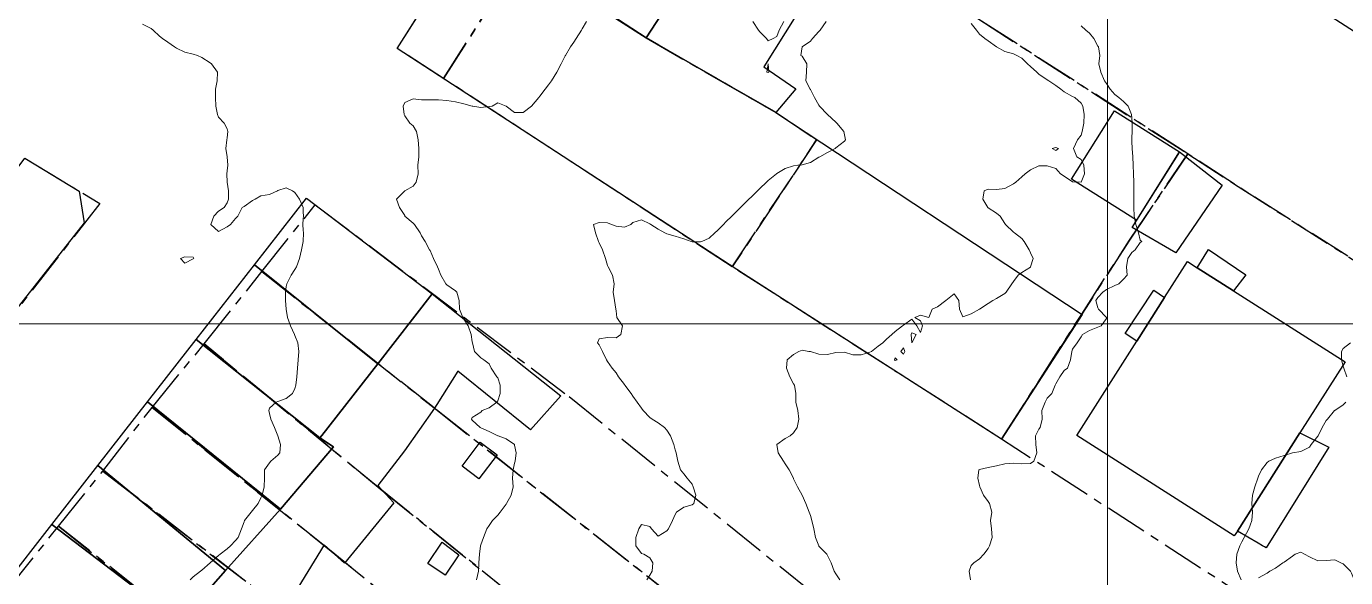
# Model space of a CAD drawing. Header units: centimetres. Extents: x 0 to 642158, y -847 to 649707.
# Drawn here: x 616302.9 to 616380.9, y 621172.4 to 621205 of the extents above; entities that cross this region are included whole.
import ezdxf

# ---------------------------------------------------------------- set-up
doc = ezdxf.new("R2010")
doc.units = ezdxf.units.CM
doc.header["$MEASUREMENT"] = 0
doc.linetypes.add('CENTERX2', pattern=[4, 2.5, -0.5, 0.5, -0.5])
doc.layers.add('MEV_grille', color=254, linetype='Continuous', lineweight=9)
doc.layers.add('WAL_topographie 0.5', color=253, linetype='Continuous', lineweight=20)
doc.layers.add('SPW_batiments', color=7, linetype='Continuous')
doc.layers.add('SPW_parcellaire cadastral', color=7, linetype='CENTERX2', lineweight=25, true_color=0xff0542)

# ---------------------------------------------------------------- blocks, each defined once
blk = doc.blocks.new('*U114')
at = {"layer": 'MEV_grille', "transparency": 33554687}
blk.add_lwpolyline([(-1338.461, 0), (1338.461, 0)], dxfattribs=at)
blk = doc.blocks.new('*U115')
at = {"layer": 'MEV_grille', "color": 0, "linetype": 'ByBlock', "lineweight": -2, "transparency": 16777216}
blk.add_blockref('*U114', (0, -1200), dxfattribs=at)
blk = doc.blocks.new('*U112')
at = {"layer": 'MEV_grille', "transparency": 33554687}
blk.add_lwpolyline([(0, 1825.476), (0, -1825.476)], dxfattribs=at)
blk = doc.blocks.new('*U113')
at = {"layer": 'MEV_grille', "color": 0, "linetype": 'ByBlock', "lineweight": -2, "transparency": 16777216}
blk.add_blockref('*U112', (1000, 0), dxfattribs=at)

msp = doc.modelspace()

# ---------------------------------------------------------------- linework, layer by layer
at = {"layer": 'SPW_batiments'}
for points in [[(616350.806, 621209.464), (616346.49, 621202.563), (616348.39, 621201.281), (616347.208, 621199.863), (616339.54, 621204.279), (616343.206, 621209.93), (616336.236, 621214.275), (616338.255, 621217.412), (616350.806, 621209.464)], [(616336.236, 621214.275), (616343.206, 621209.93), (616339.54, 621204.279), (616332.521, 621208.789), (616333.489, 621210.329), (616332.956, 621210.712), (616333.378, 621211.445), (616335.192, 621214.17), (616335.589, 621214.679), (616336.236, 621214.275)], [(616331.515, 621209.525), (616332.521, 621208.789), (616339.54, 621204.279), (616347.208, 621199.863), (616365.309, 621187.933), (616360.543, 621180.565), (616345.292, 621190.33), (616324.807, 621203.661), (616329.556, 621211.128), (616331.515, 621209.525)], [(616367.224, 621199.968), (616371.079, 621197.54), (616368.535, 621193.499), (616364.679, 621195.927), (616367.224, 621199.968)], [(616371.079, 621197.54), (616373.598, 621195.578), (616370.845, 621191.579), (616368.262, 621193.067), (616371.079, 621197.54)], [(616306.008, 621195.226), (616306.292, 621193.359), (616301.161, 621186.827), (616296.956, 621189.37), (616302.793, 621197.177), (616306.008, 621195.226)], [(616326.884, 621189.145), (616323.659, 621185.01), (616316.368, 621190.87), (616319.441, 621194.81), (616326.884, 621189.145)], [(616374.991, 621190.284), (616374.26, 621189.336), (616372.122, 621190.696), (616372.791, 621191.767), (616374.991, 621190.284)], [(616372.122, 621190.696), (616374.26, 621189.336), (616380.859, 621185.135), (616378.189, 621180.935), (616374.491, 621175.118), (616374.31, 621174.834), (616364.993, 621180.783), (616368.539, 621186.351), (616370.186, 621188.937), (616371.541, 621191.066), (616372.122, 621190.696)], [(616323.659, 621185.01), (616320.347, 621180.784), (616320.232, 621180.639), (616312.925, 621186.459), (616316.368, 621190.87), (616323.659, 621185.01)], [(616313.794, 621171.81), (616314.653, 621172.793), (616317.906, 621176.422), (616321.043, 621180.111), (616320.232, 621180.639), (616320.347, 621180.784), (616323.659, 621185.01), (616326.884, 621189.145), (616334.493, 621183.112)], [(616370.186, 621188.937), (616368.539, 621186.351), (616367.859, 621186.816), (616369.558, 621189.366), (616370.186, 621188.937)], [(616320.232, 621180.639), (616321.043, 621180.111), (616317.906, 621176.422), (616310.041, 621182.76), (616312.925, 621186.459), (616320.232, 621180.639)], [(616334.493, 621183.112), (616332.693, 621181.112), (616328.392, 621184.578), (616327.16, 621182.611), (616327.009, 621182.395), (616325.243, 621179.861), (616323.66, 621177.828), (616324.604, 621176.792), (616321.694, 621173.228), (616320.494, 621174.311), (616318.935, 621171.765)], [(616317.906, 621176.422), (616314.653, 621172.793), (616307.112, 621179.007), (616310.041, 621182.76), (616317.906, 621176.422)], [(616379.892, 621180.084), (616376.193, 621174.134), (616376.087, 621174.195), (616375.982, 621174.256), (616375.722, 621174.406), (616374.491, 621175.118), (616378.189, 621180.935), (616379.892, 621180.084)], [(616330.71, 621179.629), (616329.643, 621178.212), (616328.643, 621178.961), (616329.71, 621180.379), (616330.71, 621179.629)], [(616314.653, 621172.793), (616313.794, 621171.81), (616312.277, 621169.477), (616309.244, 621171.809), (616304.387, 621175.514), (616307.112, 621179.007), (616314.653, 621172.793)], [(616312.277, 621169.477), (616312.594, 621169.21), (616309.844, 621165.692), (616309.662, 621165.459), (616306.511, 621167.958), (616301.844, 621171.659), (616301.661, 621171.808), (616301.561, 621171.891), (616304.387, 621175.514), (616309.244, 621171.809), (616312.277, 621169.477)], [(616328.461, 621173.729), (616327.644, 621172.512), (616326.611, 621173.211), (616327.469, 621174.478), (616328.461, 621173.729)]]:
    msp.add_lwpolyline(points, dxfattribs=at)
at = {"layer": 'SPW_parcellaire cadastral'}
for points in [[(616341.606, 621230.156), (616348.877, 621225.45), (616352.837, 621222.901), (616397.898, 621194.144), (616391.137, 621184.926), (616374.323, 621195.634), (616371.559, 621197.427), (616335.596, 621220.593), (616335.94, 621221.122), (616338.185, 621224.689), (616341.606, 621230.156)], [(616360.543, 621180.565), (616344.617, 621190.743), (616349.612, 621198.25), (616347.209, 621199.863), (616339.54, 621204.279), (616333.789, 621208.027), (616333.497, 621207.816), (616332.991, 621207.965), (616332.157, 621206.934), (616331.017, 621207.316), (616327.55, 621201.884), (616324.808, 621203.66), (616329.443, 621210.945), (616335.596, 621220.593), (616371.559, 621197.427), (616368.108, 621192.315), (616365.285, 621187.949), (616360.543, 621180.565)], [(616344.617, 621190.743), (616327.55, 621201.884), (616331.017, 621207.316), (616332.157, 621206.934), (616332.991, 621207.965), (616333.497, 621207.816), (616333.789, 621208.027), (616339.54, 621204.279), (616347.209, 621199.863), (616349.612, 621198.25), (616344.617, 621190.743)], [(616360.543, 621180.565), (616365.285, 621187.949), (616368.108, 621192.315), (616371.559, 621197.427), (616374.323, 621195.634), (616391.137, 621184.926), (616379.034, 621168.588), (616360.543, 621180.565)], [(616290.315, 621173.317), (616285.913, 621175.657), (616292.243, 621183.556), (616296.956, 621189.369), (616302.793, 621197.176), (616307.228, 621194.485), (616297.731, 621182.353), (616290.315, 621173.317)], [(616316.806, 621190.468), (616319.958, 621194.413), (616334.973, 621183.08), (616357.394, 621165.014), (616354.203, 621160.921), (616326.986, 621182.409), (616316.806, 621190.468)], [(616353.294, 621159.688), (616350.518, 621156.195), (616323.803, 621177.613), (616313.39, 621186.193), (616316.806, 621190.468), (616326.986, 621182.409), (616354.203, 621160.921), (616353.294, 621159.688)], [(616350.518, 621156.195), (616348.713, 621153.88), (616347.819, 621152.695), (616347.271, 621153.137), (616343.196, 621156.48), (616335.864, 621162.213), (616334.298, 621163.438), (616325.181, 621170.451), (616320.908, 621173.936), (616310.318, 621182.439), (616313.39, 621186.193), (616323.803, 621177.613), (616350.518, 621156.195)], [(616345.074, 621149.525), (616324, 621165.738), (616319.024, 621169.708), (616307.401, 621178.676), (616310.318, 621182.439), (616320.908, 621173.936), (616325.181, 621170.451), (616334.298, 621163.438), (616335.864, 621162.213), (616343.196, 621156.48), (616347.271, 621153.137), (616347.819, 621152.695), (616345.074, 621149.525)], [(616345.074, 621149.525), (616342.214, 621145.963), (616319.563, 621163.776), (616316.059, 621166.532), (616304.772, 621175.407), (616307.401, 621178.676), (616319.024, 621169.708), (616324, 621165.738), (616345.074, 621149.525)], [(616342.214, 621145.963), (616337.291, 621139.733), (616308.82, 621161.02), (616303.894, 621164.729), (616299.222, 621168.462), (616304.772, 621175.407), (616316.059, 621166.532), (616319.563, 621163.776), (616342.214, 621145.963)]]:
    msp.add_lwpolyline(points, dxfattribs=at)
at = {"layer": 'WAL_topographie 0.5'}
for points in [[(616309.75, 621205.098), (616310.25, 621204.844), (616310.369, 621204.75), (616310.75, 621204.386), (616310.938, 621204.25), (616311.25, 621204.023), (616311.637, 621203.75), (616311.75, 621203.676), (616312.25, 621203.442), (616312.75, 621203.326), (616313, 621203.25), (616313.25, 621203.125), (616313.75, 621202.813), (616313.83, 621202.75), (616314.187, 621202.25), (616314.164, 621201.75), (616314.061, 621201.25), (616314.071, 621200.75), (616314.088, 621200.25), (616314.184, 621199.75), (616314.25, 621199.603), (616314.566, 621199.25), (616314.75, 621198.9), (616314.802, 621198.75), (616314.75, 621198.375), (616314.728, 621198.25), (616314.678, 621197.75), (616314.75, 621197.25), (616314.75, 621197.25), (616314.788, 621196.75), (616314.75, 621196.417), (616314.734, 621196.25), (616314.75, 621195.751), (616314.75, 621195.75), (616314.831, 621195.25), (616314.836, 621194.75), (616314.75, 621194.541), (616314.575, 621194.25), (616314.25, 621194.047), (616313.971, 621193.75), (616313.789, 621193.25), (616314.25, 621192.833), (616314.75, 621193.118), (616314.95, 621193.25), (616315.25, 621193.612), (616315.393, 621193.75), (616315.639, 621194.25), (616315.75, 621194.311), (616316.25, 621194.663), (616316.402, 621194.75), (616316.75, 621194.945), (616317.25, 621195.024), (616317.725, 621195.25), (616317.75, 621195.261), (616318.25, 621195.42), (616318.613, 621195.25), (616318.75, 621195.15), (616319.023, 621194.75), (616319.238, 621194.25), (616319.25, 621194), (616319.264, 621193.75), (616319.25, 621193.583), (616319.222, 621193.25), (616319.25, 621192.917), (616319.267, 621192.75), (616319.25, 621192.25), (616319.25, 621192.25), (616319.14, 621191.75), (616319.025, 621191.25), (616318.847, 621190.75), (616318.75, 621190.59), (616318.543, 621190.25), (616318.275, 621189.75), (616318.25, 621189.583), (616318.196, 621189.25), (616318.207, 621188.75), (616318.25, 621188.25), (616318.25, 621188.25), (616318.325, 621187.75), (616318.489, 621187.25), (616318.728, 621186.75), (616318.75, 621186.687), (616318.925, 621186.25), (616318.993, 621185.75), (616318.958, 621185.25), (616318.917, 621184.75), (616318.878, 621184.25), (616318.807, 621183.75), (616318.75, 621183.55), (616318.607, 621183.25), (616318.25, 621182.962), (616317.75, 621182.783), (616317.65, 621182.75), (616317.25, 621182.387), (616317.208, 621182.25), (616317.25, 621182.083), (616317.331, 621181.75), (616317.55, 621181.25), (616317.75, 621180.75), (616317.75, 621180.75), (616317.899, 621180.25), (616317.861, 621179.75), (616317.75, 621179.614), (616317.329, 621179.25), (616317.25, 621179.162), (616316.958, 621178.75), (616316.957, 621178.25), (616316.946, 621177.75), (616316.827, 621177.25), (616316.75, 621177.083), (616316.59, 621176.75), (616316.25, 621176.345), (616316.17, 621176.25), (616315.785, 621175.75), (616315.75, 621175.667), (616315.607, 621175.25), (616315.395, 621174.75), (616315.25, 621174.57), (616314.942, 621174.25), (616314.75, 621174.083), (616314.333, 621173.75), (616314.25, 621173.683), (616313.75, 621173.25), (616313.75, 621173.25), (616313.25, 621172.817), (616313.167, 621172.75), (616312.75, 621172.417), (616312.558, 621172.25)], [(616336, 621205.25), (616335.75, 621204.829), (616335.706, 621204.75), (616335.389, 621204.25), (616335.25, 621204.032), (616335.064, 621203.75), (616334.765, 621203.25), (616334.75, 621203.221), (616334.5, 621202.75), (616334.25, 621202.25), (616334.25, 621202.25), (616333.935, 621201.75), (616333.75, 621201.5), (616333.558, 621201.25), (616333.25, 621200.829), (616333.178, 621200.75), (616332.75, 621200.25), (616332.75, 621200.25), (616332.25, 621199.875), (616331.75, 621199.875), (616331.25, 621200.25), (616331.25, 621200.25), (616330.75, 621200.441), (616330.417, 621200.25), (616330.25, 621200.219), (616329.75, 621200.161), (616329.281, 621200.25), (616329.25, 621200.255), (616328.75, 621200.382), (616328.25, 621200.496), (616327.75, 621200.59), (616327.25, 621200.619), (616326.75, 621200.625), (616326.25, 621200.627), (616325.75, 621200.676), (616325.25, 621200.472), (616325.153, 621200.25), (616325.217, 621199.75), (616325.25, 621199.685), (616325.553, 621199.25), (616325.75, 621199.079), (616325.955, 621198.75), (616326.05, 621198.25), (616326.083, 621197.75), (616326.088, 621197.25), (616326.033, 621196.75), (616326.047, 621196.25), (616325.922, 621195.75), (616325.75, 621195.523), (616325.25, 621195.25), (616325.25, 621195.25), (616324.766, 621194.75), (616324.95, 621194.25), (616325.25, 621193.774), (616325.267, 621193.75), (616325.75, 621193.336), (616325.83, 621193.25), (616326.174, 621192.75), (616326.25, 621192.583), (616326.453, 621192.25), (616326.724, 621191.75), (616326.75, 621191.712), (616326.964, 621191.25), (616327.199, 621190.75), (616327.25, 621190.614), (616327.383, 621190.25), (616327.675, 621189.75), (616327.75, 621189.677), (616328.25, 621189.332), (616328.33, 621189.25), (616328.47, 621188.75), (616328.492, 621188.25), (616328.699, 621187.75), (616328.75, 621187.655), (616328.996, 621187.25), (616329.185, 621186.75), (616329.25, 621186.312), (616329.264, 621186.25), (616329.375, 621185.75), (616329.75, 621185.375), (616329.929, 621185.25), (616330.25, 621185.013), (616330.369, 621184.75), (616330.707, 621184.25), (616330.75, 621184.178), (616330.897, 621183.75), (616330.893, 621183.25), (616330.75, 621182.833), (616330.699, 621182.75), (616330.25, 621182.42), (616329.841, 621182.25), (616329.75, 621182.163), (616329.25, 621181.841), (616329.194, 621181.75), (616329.25, 621181.679), (616329.712, 621181.25), (616329.75, 621181.234), (616330.25, 621181.021), (616330.75, 621180.758), (616330.77, 621180.75), (616331.25, 621180.581), (616331.74, 621180.25), (616331.75, 621180.208), (616331.843, 621179.75), (616331.777, 621179.25), (616331.75, 621179.139), (616331.658, 621178.75), (616331.634, 621178.25), (616331.657, 621177.75), (616331.547, 621177.25), (616331.277, 621176.75), (616331.25, 621176.717), (616330.902, 621176.25), (616330.75, 621176.074), (616330.453, 621175.75), (616330.25, 621175.463), (616330.117, 621175.25), (616329.903, 621174.75), (616329.75, 621174.302), (616329.728, 621174.25), (616329.67, 621173.75), (616329.639, 621173.25), (616329.625, 621172.75), (616329.494, 621172.25)], [(616350.179, 621205.25), (616349.827, 621204.75), (616349.75, 621204.658), (616349.373, 621204.25), (616349.25, 621204.093), (616348.75, 621203.75), (616348.75, 621203.75), (616348.673, 621203.25), (616348.75, 621203.213), (616349.034, 621202.75), (616349.005, 621202.25), (616348.977, 621201.75), (616349.238, 621201.25), (616349.25, 621201.238), (616349.489, 621200.75), (616349.75, 621200.308), (616349.781, 621200.25), (616350.25, 621199.755), (616350.257, 621199.75), (616350.75, 621199.293), (616350.801, 621199.25), (616351.219, 621198.75), (616351.25, 621198.55), (616351.315, 621198.25), (616351.25, 621198.171), (616350.75, 621197.778), (616350.708, 621197.75), (616350.25, 621197.5), (616349.792, 621197.25), (616349.75, 621197.222), (616349.25, 621196.917), (616348.75, 621196.779), (616348.5, 621196.75), (616348.25, 621196.721), (616347.75, 621196.554), (616347.25, 621196.266), (616347.233, 621196.25), (616346.75, 621195.85), (616346.65, 621195.75), (616346.25, 621195.382), (616346.118, 621195.25), (616345.75, 621194.891), (616345.609, 621194.75), (616345.25, 621194.4), (616345.1, 621194.25), (616344.75, 621193.9), (616344.6, 621193.75), (616344.25, 621193.4), (616344.1, 621193.25), (616343.75, 621192.9), (616343.6, 621192.75), (616343.25, 621192.452), (616342.818, 621192.25), (616342.75, 621192.234), (616342.25, 621192.231), (616342.185, 621192.25), (616341.75, 621192.397), (616341.25, 621192.565), (616340.75, 621192.705), (616340.63, 621192.75), (616340.25, 621192.966), (616339.804, 621193.25), (616339.75, 621193.291), (616339.25, 621193.529), (616338.75, 621193.364), (616338.629, 621193.25), (616338.25, 621193.098), (616337.75, 621193.146), (616337.484, 621193.25), (616337.25, 621193.343), (616336.75, 621193.375), (616336.424, 621193.25), (616336.528, 621192.75), (616336.718, 621192.25), (616336.75, 621192.167), (616336.946, 621191.75), (616337.122, 621191.25), (616337.25, 621190.827), (616337.277, 621190.75), (616337.531, 621190.25), (616337.632, 621189.75), (616337.577, 621189.25), (616337.667, 621188.75), (616337.743, 621188.25), (616337.75, 621188.15), (616337.797, 621187.75), (616338.125, 621187.25), (616338.042, 621186.75), (616337.75, 621186.556), (616337.25, 621186.571), (616336.75, 621186.5), (616336.656, 621186.25), (616336.75, 621186.143), (616336.958, 621185.75), (616337.188, 621185.25), (616337.25, 621185.142), (616337.529, 621184.75), (616337.75, 621184.483), (616337.901, 621184.25), (616338.25, 621183.79), (616338.275, 621183.75), (616338.648, 621183.25), (616338.75, 621183.1), (616338.997, 621182.75), (616339.25, 621182.392), (616339.363, 621182.25), (616339.75, 621181.847), (616339.877, 621181.75), (616340.25, 621181.525), (616340.612, 621181.25), (616340.75, 621181.097), (616340.967, 621180.75), (616341.164, 621180.25), (616341.25, 621179.935), (616341.307, 621179.75), (616341.398, 621179.25), (616341.566, 621178.75), (616341.75, 621178.5), (616341.955, 621178.25), (616342.25, 621177.89), (616342.319, 621177.75), (616342.462, 621177.25), (616342.356, 621176.75), (616342.25, 621176.672), (616341.75, 621176.538), (616341.321, 621176.25), (616341.25, 621176.111), (616341.095, 621175.75), (616340.861, 621175.25), (616340.75, 621175.13), (616340.25, 621174.831), (616339.856, 621175.25), (616339.75, 621175.396), (616339.25, 621175.522), (616339.088, 621175.25), (616338.919, 621174.75), (616338.914, 621174.25), (616339.25, 621173.796), (616339.397, 621173.75), (616339.75, 621173.55), (616339.93, 621173.25), (616339.884, 621172.75), (616339.75, 621172.523), (616339.563, 621172.25)], [(616345.838, 621205.25), (616346.174, 621204.75), (616346.25, 621204.632), (616346.653, 621204.25), (616346.75, 621204.11), (616347.042, 621204.25), (616347.25, 621204.364), (616347.394, 621204.75), (616347.67, 621205.25)], [(616358.75, 621205.133), (616359.061, 621204.75), (616359.25, 621204.495), (616359.558, 621204.25), (616359.75, 621204.1), (616360.25, 621203.75), (616360.25, 621203.75), (616360.75, 621203.488), (616361.25, 621203.348), (616361.443, 621203.25), (616361.75, 621203.088), (616362.082, 621202.75), (616362.25, 621202.596), (616362.627, 621202.25), (616362.75, 621202.145), (616363.25, 621201.808), (616363.352, 621201.75), (616363.75, 621201.463), (616364.049, 621201.25), (616364.25, 621201.1), (616364.75, 621200.825), (616364.885, 621200.75), (616365.25, 621200.417), (616365.355, 621200.25), (616365.434, 621199.75), (616365.41, 621199.25), (616365.32, 621198.75), (616365.25, 621198.536), (616365.033, 621198.25), (616364.811, 621197.75), (616365, 621197.25), (616365.25, 621197.087), (616365.405, 621196.75), (616365.461, 621196.25), (616365.25, 621195.761), (616364.75, 621195.767), (616364.25, 621196.114), (616364.04, 621196.25), (616363.75, 621196.564), (616363.25, 621196.712), (616362.75, 621196.721), (616362.25, 621196.483), (616361.947, 621196.25), (616361.75, 621196.064), (616361.383, 621195.75), (616361.25, 621195.653), (616360.75, 621195.381), (616360.25, 621195.323), (616359.75, 621195.335), (616359.516, 621195.25), (616359.432, 621194.75), (616359.736, 621194.25), (616359.75, 621194.236), (616360.25, 621193.917), (616360.463, 621193.75), (616360.75, 621193.3), (616360.784, 621193.25), (616361.25, 621192.804), (616361.303, 621192.75), (616361.75, 621192.427), (616361.876, 621192.25), (616362.179, 621191.75), (616362.25, 621191.579), (616362.407, 621191.25), (616362.264, 621190.75), (616362.25, 621190.735), (616361.75, 621190.412), (616361.533, 621190.25), (616361.25, 621189.884), (616361.152, 621189.75), (616360.81, 621189.25), (616360.75, 621189.18), (616360.25, 621188.878), (616360.036, 621188.75), (616359.75, 621188.583), (616359.25, 621188.25), (616359.25, 621188.25), (616358.75, 621187.961), (616358.25, 621187.792), (616358.067, 621188.25), (616358.012, 621188.75), (616357.75, 621189.143), (616357.25, 621188.75), (616357.25, 621188.75), (616356.75, 621188.375), (616356.45, 621188.25), (616356.25, 621187.75), (616356.25, 621187.75), (616356.25, 621187.75), (616355.75, 621187.893), (616355.417, 621187.75), (616355.75, 621187.55), (616355.875, 621187.25), (616355.75, 621186.875), (616355.536, 621187.25), (616355.25, 621187.65), (616354.75, 621187.3), (616354.687, 621187.25), (616354.25, 621186.917), (616354.066, 621186.75), (616353.75, 621186.464), (616353.525, 621186.25), (616353.25, 621186.054), (616352.864, 621185.75), (616352.75, 621185.706), (616352.25, 621185.553), (616351.75, 621185.548), (616351.25, 621185.703), (616350.75, 621185.679), (616350.25, 621185.57), (616349.75, 621185.585), (616349.25, 621185.736), (616349.15, 621185.75), (616348.75, 621185.813), (616348.55, 621185.75), (616348.25, 621185.562), (616347.865, 621185.25), (616347.831, 621184.75), (616348.026, 621184.25), (616348.25, 621183.825), (616348.293, 621183.75), (616348.379, 621183.25), (616348.379, 621182.75), (616348.507, 621182.25), (616348.561, 621181.75), (616348.462, 621181.25), (616348.25, 621180.932), (616348.05, 621180.75), (616347.75, 621180.604), (616347.25, 621180.25), (616347.327, 621179.75), (616347.649, 621179.25), (616347.75, 621179.094), (616347.978, 621178.75), (616348.234, 621178.25), (616348.25, 621178.212), (616348.481, 621177.75), (616348.75, 621177.25), (616348.75, 621177.25), (616348.977, 621176.75), (616349.174, 621176.25), (616349.25, 621176.041), (616349.326, 621175.75), (616349.444, 621175.25), (616349.545, 621174.75), (616349.742, 621174.25), (616349.75, 621174.239), (616350.207, 621173.75), (616350.25, 621173.689), (616350.48, 621173.25), (616350.644, 621172.75), (616350.75, 621172.597), (616350.976, 621172.25)], [(616365.25, 621204.997), (616365.536, 621204.75), (616365.75, 621204.562), (616366.006, 621204.25), (616366.25, 621203.793), (616366.27, 621203.75), (616366.355, 621203.25), (616366.306, 621202.75), (616366.409, 621202.25), (616366.625, 621201.75), (616366.75, 621201.578), (616366.962, 621201.25), (616367.25, 621200.938), (616367.488, 621200.75), (616367.75, 621200.53), (616368.03, 621200.25), (616368.232, 621199.75), (616368.25, 621199.542), (616368.275, 621199.25), (616368.261, 621198.75), (616368.25, 621198.375), (616368.246, 621198.25), (616368.25, 621198.167), (616368.269, 621197.75), (616368.302, 621197.25), (616368.326, 621196.75), (616368.349, 621196.25), (616368.363, 621195.75), (616368.363, 621195.25), (616368.363, 621194.75), (616368.362, 621194.25), (616368.384, 621193.75), (616368.481, 621193.25), (616368.65, 621192.75), (616368.75, 621192.327), (616368.833, 621192.25), (616368.75, 621192.187), (616368.446, 621191.75), (616368.25, 621191.6), (616368.022, 621191.25), (616367.934, 621190.75), (616367.972, 621190.25), (616367.75, 621190.028), (616367.48, 621189.75), (616367.25, 621189.646), (616366.75, 621189.404), (616366.527, 621189.25), (616366.25, 621188.94), (616366.13, 621188.75), (616366.25, 621188.318), (616366.28, 621188.25), (616366.75, 621187.76), (616366.762, 621187.75), (616366.75, 621187.7), (616366.429, 621187.25), (616366.25, 621187.19), (616365.75, 621186.987), (616365.341, 621186.75), (616365.25, 621186.617), (616365.011, 621186.25), (616364.75, 621185.875), (616364.697, 621185.75), (616364.625, 621185.25), (616364.45, 621184.75), (616364.25, 621184.625), (616363.989, 621184.25), (616363.75, 621183.827), (616363.727, 621183.75), (616363.515, 621183.25), (616363.25, 621182.985), (616363.132, 621182.75), (616362.938, 621182.25), (616362.945, 621181.75), (616362.825, 621181.25), (616362.75, 621181.143), (616362.56, 621180.75), (616362.571, 621180.25), (616362.628, 621179.75), (616362.458, 621179.25), (616362.25, 621179.118), (616361.75, 621179.103), (616361.25, 621179.139), (616360.75, 621179.093), (616360.25, 621178.981), (616359.75, 621178.889), (616359.25, 621178.774), (616359.2, 621178.75), (616359.138, 621178.25), (616359.25, 621177.827), (616359.267, 621177.75), (616359.481, 621177.25), (616359.75, 621176.868), (616359.84, 621176.75), (616359.969, 621176.25), (616359.896, 621175.75), (616359.947, 621175.25), (616359.994, 621174.75), (616359.841, 621174.25), (616359.75, 621174.096), (616359.493, 621173.75), (616359.25, 621173.476), (616358.917, 621173.25), (616358.75, 621173.091), (616358.629, 621172.75), (616358.718, 621172.25)], [(616346.75, 621202.235), (616346.776, 621202.25), (616346.75, 621202.749), (616346.667, 621202.25), (616346.75, 621202.235)], [(616363.75, 621197.625), (616363.917, 621197.75), (616363.75, 621197.806), (616363.536, 621197.75), (616363.75, 621197.625)], [(616312.75, 621191.222), (616312.775, 621191.25), (616312.75, 621191.327), (616312.25, 621191.33), (616311.985, 621191.25), (616312.25, 621190.969), (616312.75, 621191.222)], [(616355.25, 621186.25), (616355.25, 621186.25), (616355.25, 621186.25), (616355.204, 621186.75), (616355.25, 621186.85), (616355.5, 621186.75), (616355.25, 621186.25)], [(616354.825, 621185.75), (616354.75, 621185.584), (616354.584, 621185.75), (616354.75, 621185.964), (616354.825, 621185.75)], [(616381.177, 621186.25), (616380.75, 621185.913), (616380.649, 621185.75), (616380.65, 621185.25), (616380.75, 621184.871), (616380.795, 621184.75), (616380.967, 621184.25)], [(616354.375, 621185.25), (616354.25, 621185.217), (616354.217, 621185.25), (616354.25, 621185.375), (616354.375, 621185.25)], [(616380.909, 621182.75), (616380.75, 621182.598), (616380.25, 621182.26), (616380.243, 621182.25), (616379.815, 621181.75), (616379.75, 621181.664), (616379.51, 621181.25), (616379.261, 621180.75), (616379.25, 621180.729), (616378.853, 621180.25), (616378.75, 621180.079), (616378.25, 621179.835), (616377.75, 621179.75), (616377.75, 621179.75), (616377.25, 621179.59), (616376.75, 621179.436), (616376.35, 621179.25), (616376.25, 621179.179), (616375.926, 621178.75), (616375.75, 621178.368), (616375.697, 621178.25), (616375.519, 621177.75), (616375.395, 621177.25), (616375.341, 621176.75), (616375.391, 621176.25), (616375.355, 621175.75), (616375.25, 621175.483), (616375.165, 621175.25), (616374.894, 621174.75), (616374.75, 621174.479), (616374.628, 621174.25), (616374.452, 621173.75), (616374.421, 621173.25), (616374.492, 621172.75), (616374.724, 621172.25)], [(616375.75, 621172.363), (616376.25, 621172.632), (616376.404, 621172.75), (616376.75, 621172.923), (616377.175, 621173.25), (616377.25, 621173.295), (616377.75, 621173.643), (616377.917, 621173.75), (616378.25, 621173.87), (616378.464, 621173.75), (616378.75, 621173.602), (616379.25, 621173.372), (616379.75, 621173.38), (616380.25, 621173.417), (616380.611, 621173.25), (616380.75, 621173.179), (616381.191, 621172.75), (616381.25, 621172.645), (616381.389, 621172.25)]]:
    msp.add_lwpolyline(points, dxfattribs=at)

# ---------------------------------------------------------------- block references
at = {"layer": 'MEV_grille', "transparency": 33554687}
for name, p in [('*U113', (615366.814, 620593.644)), ('*U115', (616669.481, 622387.381))]:
    msp.add_blockref(name, p, dxfattribs=at)

doc.saveas('drawing.dxf')
